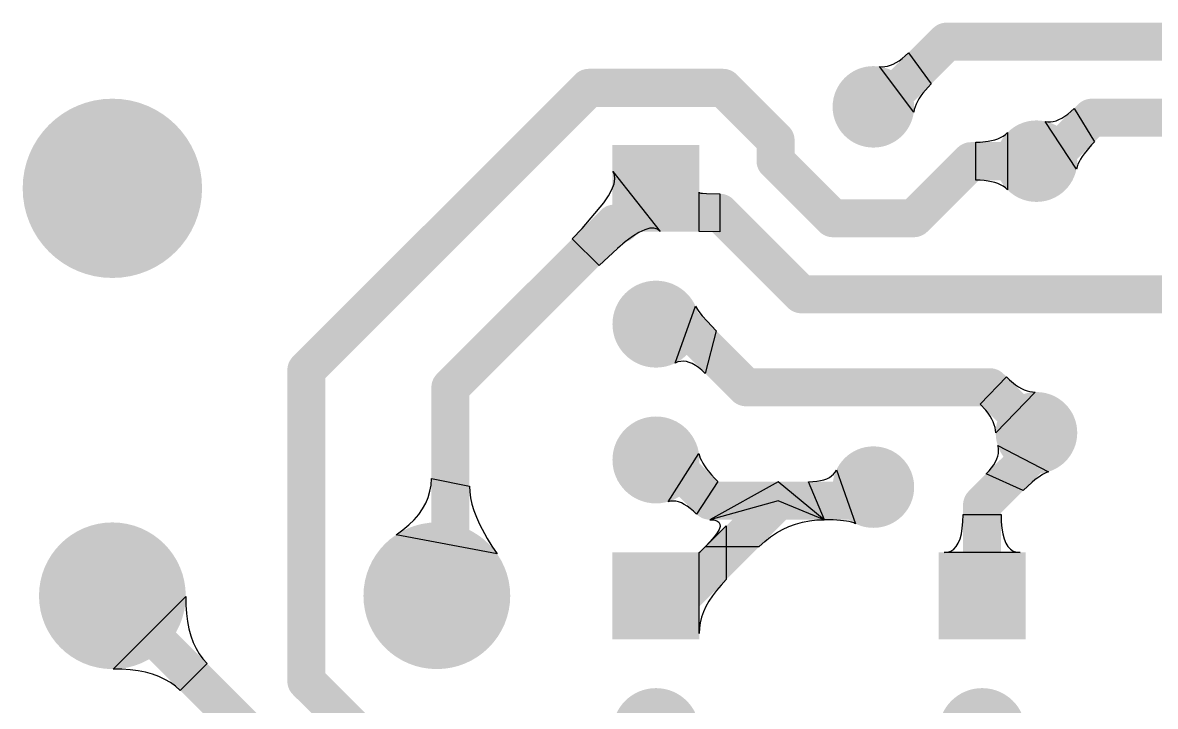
# Model space of a CAD drawing. Header units: inches. Extents: x 0.13 to 2.13, y 0.1 to 1.6.
# Drawn here: x 0.132 to 0.952, y 1.101 to 1.596 of the extents above; entities that cross this region are included whole.
import ezdxf

# ---------------------------------------------------------------- set-up
doc = ezdxf.new("R2010")
doc.units = ezdxf.units.IN
doc.header["$MEASUREMENT"] = 0
doc.layers.add('Pad Holes', color=156, linetype='Continuous')
doc.layers.add('Top Layer', color=1, linetype='Continuous')

# ---------------------------------------------------------------- blocks, each defined once
blk = doc.blocks.new('JUMPER_THT_7___2')
at = {"layer": 'Pad Holes'}
h = blk.add_hatch(color=7, dxfattribs=at)
edge = h.paths.add_edge_path()
edge.add_arc((0, 0), 0.015748, 0, 360)
h = blk.add_hatch(color=7, dxfattribs=at)
edge = h.paths.add_edge_path()
edge.add_arc((0.2755906, 0), 0.015748, 0, 360)
at = {"layer": 'Top Layer'}
h = blk.add_hatch(color=1, dxfattribs=at)
edge = h.paths.add_edge_path()
edge.add_arc((0, 0), 0.0295275, 0, 360)
h = blk.add_hatch(color=1, dxfattribs=at)
edge = h.paths.add_edge_path()
edge.add_arc((0.2755906, 0), 0.0295275, 0, 360)
blk = doc.blocks.new('TO_92_CBE_3')
at = {"layer": 'Pad Holes'}
h = blk.add_hatch(color=7, dxfattribs=at)
edge = h.paths.add_edge_path()
edge.add_arc((-0.0984246, 1e-07), 0.015748, 0, 360)
h = blk.add_hatch(color=7, dxfattribs=at)
edge = h.paths.add_edge_path()
edge.add_arc((-6e-07, 1e-07), 0.015748, 0, 360)
h = blk.add_hatch(color=7, dxfattribs=at)
edge = h.paths.add_edge_path()
edge.add_arc((0.0984254, 1e-07), 0.015748, 0, 360)
at = {"layer": 'Top Layer'}
h = blk.add_hatch(color=1, dxfattribs=at)
edge = h.paths.add_edge_path()
edge.add_arc((-0.0984246, 1e-07), 0.031496, 0, 360)
h = blk.add_hatch(color=1, dxfattribs=at)
edge = h.paths.add_edge_path()
edge.add_arc((-6e-07, 1e-07), 0.031496, 0, 360)
blk.add_hatch(color=1, dxfattribs=at).paths.add_polyline_path([(0.06692935, 0.03149615), (0.12992145, 0.03149615), (0.12992145, -0.03149595), (0.06692935, -0.03149595)])
blk = doc.blocks.new('TO_92_CBE_4')
at = {"layer": 'Pad Holes'}
h = blk.add_hatch(color=7, dxfattribs=at)
edge = h.paths.add_edge_path()
edge.add_arc((-0.0984246, 4e-07), 0.015748, 0, 360)
h = blk.add_hatch(color=7, dxfattribs=at)
edge = h.paths.add_edge_path()
edge.add_arc((-6e-07, 4e-07), 0.015748, 0, 360)
h = blk.add_hatch(color=7, dxfattribs=at)
edge = h.paths.add_edge_path()
edge.add_arc((0.0984254, 4e-07), 0.015748, 0, 360)
at = {"layer": 'Top Layer'}
h = blk.add_hatch(color=1, dxfattribs=at)
edge = h.paths.add_edge_path()
edge.add_arc((-0.0984246, 4e-07), 0.031496, 0, 360)
h = blk.add_hatch(color=1, dxfattribs=at)
edge = h.paths.add_edge_path()
edge.add_arc((-6e-07, 4e-07), 0.031496, 0, 360)
blk.add_hatch(color=1, dxfattribs=at).paths.add_polyline_path([(0.06692935, 0.03149645), (0.12992145, 0.03149645), (0.12992145, -0.03149565), (0.06692935, -0.03149565)])
blk = doc.blocks.new('TO_92_EBC_9')
at = {"layer": 'Pad Holes'}
h = blk.add_hatch(color=7, dxfattribs=at)
edge = h.paths.add_edge_path()
edge.add_arc((-0.0984254, 5e-07), 0.015748, 0, 360)
h = blk.add_hatch(color=7, dxfattribs=at)
edge = h.paths.add_edge_path()
edge.add_arc((6e-07, 5e-07), 0.015748, 0, 360)
h = blk.add_hatch(color=7, dxfattribs=at)
edge = h.paths.add_edge_path()
edge.add_arc((0.0984246, 5e-07), 0.015748, 0, 360)
at = {"layer": 'Top Layer'}
h = blk.add_hatch(color=1, dxfattribs=at)
edge = h.paths.add_edge_path()
edge.add_arc((-0.0984254, 5e-07), 0.031496, 0, 360)
h = blk.add_hatch(color=1, dxfattribs=at)
edge = h.paths.add_edge_path()
edge.add_arc((6e-07, 5e-07), 0.031496, 0, 360)
blk.add_hatch(color=1, dxfattribs=at).paths.add_polyline_path([(0.06692855, 0.03149655), (0.12992065, 0.03149655), (0.12992065, -0.03149555), (0.06692855, -0.03149555)])
blk = doc.blocks.new('XS2_P_____14')
at = {"layer": 'Pad Holes'}
h = blk.add_hatch(color=7, dxfattribs=at)
edge = h.paths.add_edge_path()
edge.add_arc((0.1000002, 0.1899999), 0.0295275, 0, 360)
h = blk.add_hatch(color=7, dxfattribs=at)
edge = h.paths.add_edge_path()
edge.add_arc((2e-07, -1e-07), 0.0295275, 0, 360)
h = blk.add_hatch(color=7, dxfattribs=at)
edge = h.paths.add_edge_path()
edge.add_arc((0.2350002, -1e-07), 0.0295275, 0, 360)
at = {"layer": 'Top Layer'}
h = blk.add_hatch(color=1, dxfattribs=at)
edge = h.paths.add_edge_path()
edge.add_arc((0.1000002, 0.1899999), 0.0531496, 0, 360)
h = blk.add_hatch(color=1, dxfattribs=at)
edge = h.paths.add_edge_path()
edge.add_arc((2e-07, -1e-07), 0.0531496, 0, 360)
h = blk.add_hatch(color=1, dxfattribs=at)
edge = h.paths.add_edge_path()
edge.add_arc((0.2350002, -1e-07), 0.0531496, 0, 360)
blk = doc.blocks.new('C_THT_5___21')
at = {"layer": 'Pad Holes'}
h = blk.add_hatch(color=7, dxfattribs=at)
edge = h.paths.add_edge_path()
edge.add_arc((1e-07, -5e-07), 0.015748, 0, 360)
h = blk.add_hatch(color=7, dxfattribs=at)
edge = h.paths.add_edge_path()
edge.add_arc((0.1968501, -5e-07), 0.015748, 0, 360)
at = {"layer": 'Top Layer'}
h = blk.add_hatch(color=1, dxfattribs=at)
edge = h.paths.add_edge_path()
edge.add_arc((1e-07, -5e-07), 0.0295275, 0, 360)
h = blk.add_hatch(color=1, dxfattribs=at)
edge = h.paths.add_edge_path()
edge.add_arc((0.1968501, -5e-07), 0.0295275, 0, 360)

msp = doc.modelspace()

# ---------------------------------------------------------------- hatches: boundary and pattern name
at = {"layer": 'Pad Holes'}
h = msp.add_hatch(color=7, dxfattribs=at)
edge = h.paths.add_edge_path()
edge.add_arc((0.1968504, 1.476378), 0.0649606, 0, 360)
at = {"layer": 'Top Layer'}
h = msp.add_hatch(color=1, dxfattribs=at)
edge = h.paths.add_edge_path()
edge.add_arc((0.1968504, 1.476378), 0.0649606, 0, 360)

# ---------------------------------------------------------------- linework, layer by layer
for p, q in [((0.7624646, 1.5663984), (0.7645833, 1.5675176)), ((0.7645833, 1.5675176), (0.7667357, 1.5688926)), ((0.7667357, 1.5688926), (0.7689217, 1.5705233)), ((0.7689217, 1.5705233), (0.7711414, 1.5724099)), ((0.7711414, 1.5724099), (0.7733948, 1.5745523)), ((0.7733948, 1.5745523), (0.7898099, 1.5519929)), ((0.7773187, 1.5316731), (0.7523765, 1.5646392)), ((0.7523765, 1.5646392), (0.7543268, 1.5644795)), ((0.7543268, 1.5644795), (0.7563107, 1.5645755)), ((0.7563107, 1.5645755), (0.7583283, 1.5649274)), ((0.7583283, 1.5649274), (0.7603796, 1.565535)), ((0.7603796, 1.565535), (0.7624646, 1.5663984)), ((0.7898099, 1.5519929), (0.7876441, 1.5497488)), ((0.782369, 1.5432994), (0.781018, 1.5412439)), ((0.7839237, 1.5454021), (0.782369, 1.5432994)), ((0.7876441, 1.5497488), (0.7839237, 1.5454021)), ((0.7781873, 1.53536), (0.7776511, 1.533493)), ((0.7789272, 1.5372742), (0.7781873, 1.53536)), ((0.7798708, 1.5392355), (0.7789272, 1.5372742)), ((0.781018, 1.5412439), (0.7798708, 1.5392355)), ((0.8910747, 1.5320761), (0.8933335, 1.5342192)), ((0.8933335, 1.5342192), (0.9081596, 1.5100709)), ((0.7776511, 1.533493), (0.7773187, 1.5316731)), ((0.8803512, 1.5254001), (0.8824198, 1.5261967)), ((0.8824198, 1.5261967), (0.8845265, 1.5272625)), ((0.8845265, 1.5272625), (0.8866712, 1.5285977)), ((0.8866712, 1.5285977), (0.8888539, 1.5302022)), ((0.8888539, 1.5302022), (0.8910747, 1.5320761)), ((0.8951065, 1.4903258), (0.872457, 1.5249073)), ((0.872457, 1.5249073), (0.8743735, 1.5246265)), ((0.8743735, 1.5246265), (0.876328, 1.5246151)), ((0.876328, 1.5246151), (0.8783206, 1.5248729)), ((0.8783206, 1.5248729), (0.8803512, 1.5254001)), ((0.82231, 1.5098426), (0.825416, 1.5099114)), ((0.82231, 1.4822834), (0.82231, 1.5098426)), ((0.825416, 1.5099114), (0.8310735, 1.5104626)), ((0.8310735, 1.5104626), (0.8336251, 1.5109449)), ((0.8336251, 1.5109449), (0.835992, 1.511565)), ((0.835992, 1.511565), (0.8381741, 1.5123229)), ((0.8381741, 1.5123229), (0.8401714, 1.5132185)), ((0.8401714, 1.5132185), (0.841984, 1.514252)), ((0.841984, 1.514252), (0.8436118, 1.5154232)), ((0.8436118, 1.5154232), (0.8450548, 1.5167323)), ((0.8450548, 1.5167323), (0.8450548, 1.4753937)), ((0.9081596, 1.5100709), (0.905977, 1.5078214)), ((0.900599, 1.5014396), (0.8991962, 1.4994345)), ((0.905977, 1.5078214), (0.900599, 1.5014396)), ((0.8961576, 1.493786), (0.8955346, 1.4920254)), ((0.8969755, 1.4956077), (0.8961576, 1.493786)), ((0.8979884, 1.4974906), (0.8969755, 1.4956077)), ((0.8991962, 1.4994345), (0.8979884, 1.4974906)), ((0.5605393, 1.4861194), (0.5592952, 1.4885551)), ((0.5592952, 1.4885551), (0.5935699, 1.4451208)), ((0.5608547, 1.4831423), (0.5605393, 1.4861194)), ((0.8955346, 1.4920254), (0.8951065, 1.4903258)), ((0.5586993, 1.4755641), (0.5602413, 1.4796239)), ((0.5602413, 1.4796239), (0.5608547, 1.4831423)), ((0.825416, 1.4822146), (0.82231, 1.4822834)), ((0.8283371, 1.4820079), (0.825416, 1.4822146)), ((0.8310735, 1.4816634), (0.8283371, 1.4820079)), ((0.8336251, 1.4811811), (0.8310735, 1.4816634)), ((0.835992, 1.480561), (0.8336251, 1.4811811)), ((0.8381741, 1.4798031), (0.835992, 1.480561)), ((0.8401714, 1.4789075), (0.8381741, 1.4798031)), ((0.841984, 1.477874), (0.8401714, 1.4789075)), ((0.8436118, 1.4767028), (0.841984, 1.477874)), ((0.8450548, 1.4753937), (0.8436118, 1.4767028)), ((0.5528292, 1.4658205), (0.5562286, 1.470963)), ((0.5562286, 1.470963), (0.5586993, 1.4755641)), ((0.6219272, 1.4450008), (0.6218072, 1.4735257)), ((0.6218072, 1.4735257), (0.6219579, 1.4733194)), ((0.6219579, 1.4733194), (0.6224081, 1.4731348)), ((0.6224081, 1.4731348), (0.6231578, 1.4729719)), ((0.6231578, 1.4729719), (0.6242071, 1.4728308)), ((0.6242071, 1.4728308), (0.6272041, 1.4726136)), ((0.6272041, 1.4726136), (0.6367926, 1.4724398)), ((0.6367926, 1.4724398), (0.6367926, 1.4448808)), ((0.5370586, 1.4471449), (0.5528292, 1.4658205)), ((0.5299444, 1.439837), (0.5370586, 1.4471449)), ((0.5782642, 1.4443406), (0.5735798, 1.4413992)), ((0.5824075, 1.4463534), (0.5782642, 1.4443406)), ((0.5860097, 1.4474379), (0.5824075, 1.4463534)), ((0.5890708, 1.447594), (0.5860097, 1.4474379)), ((0.5915909, 1.4468216), (0.5890708, 1.447594)), ((0.5935699, 1.4451208), (0.5915909, 1.4468216)), ((0.6367926, 1.4448808), (0.6219272, 1.4450008)), ((0.5494316, 1.4203498), (0.5299444, 1.439837)), ((0.5683544, 1.4375295), (0.5625879, 1.4327313)), ((0.5735798, 1.4413992), (0.5683544, 1.4375295)), ((0.5625879, 1.4327313), (0.5494316, 1.4203498)), ((0.6045732, 1.3497503), (0.6192666, 1.3908921)), ((0.6192666, 1.3908921), (0.6198201, 1.3898186)), ((0.6198201, 1.3898186), (0.6205826, 1.3885907)), ((0.6205826, 1.3885907), (0.6215541, 1.3872087)), ((0.6215541, 1.3872087), (0.624124, 1.3839819)), ((0.624124, 1.3839819), (0.6275297, 1.3801381)), ((0.6275297, 1.3801381), (0.6342058, 1.3732158)), ((0.6342058, 1.3732158), (0.6261564, 1.3422906)), ((0.6064871, 1.3505199), (0.6045732, 1.3497503)), ((0.6084553, 1.3509527), (0.6064871, 1.3505199)), ((0.6104777, 1.3510488), (0.6084553, 1.3509527)), ((0.6125546, 1.350808), (0.6104777, 1.3510488)), ((0.6146857, 1.3502304), (0.6125546, 1.350808)), ((0.6168712, 1.3493161), (0.6146857, 1.3502304)), ((0.619111, 1.3480649), (0.6168712, 1.3493161)), ((0.6214052, 1.346477), (0.619111, 1.3480649)), ((0.6237536, 1.3445522), (0.6214052, 1.346477)), ((0.6261564, 1.3422906), (0.6237536, 1.3445522)), ((0.8252563, 1.3199688), (0.8444046, 1.339795)), ((0.8444046, 1.339795), (0.8466606, 1.337636)), ((0.8466606, 1.337636), (0.8510529, 1.3340191)), ((0.8510529, 1.3340191), (0.8531892, 1.3325614)), ((0.8531892, 1.3325614), (0.8552856, 1.3313374)), ((0.8552856, 1.3313374), (0.857342, 1.3303473)), ((0.857342, 1.3303473), (0.8593586, 1.3295909)), ((0.8593586, 1.3295909), (0.8613352, 1.3290683)), ((0.8613352, 1.3290683), (0.8632719, 1.3287795)), ((0.8651687, 1.3287245), (0.8366142, 1.2992778)), ((0.8632719, 1.3287795), (0.8651687, 1.3287245)), ((0.8293517, 1.3155001), (0.8252563, 1.3199688)), ((0.8310574, 1.3133278), (0.8293517, 1.3155001)), ((0.8325352, 1.3111967), (0.8310574, 1.3133278)), ((0.833785, 1.3091069), (0.8325352, 1.3111967)), ((0.8348068, 1.3070585), (0.833785, 1.3091069)), ((0.8356006, 1.3050513), (0.8348068, 1.3070585)), ((0.8361664, 1.3030855), (0.8356006, 1.3050513)), ((0.8365043, 1.301161), (0.8361664, 1.3030855)), ((0.8366142, 1.2992778), (0.8365043, 1.301161)), ((0.838581, 1.2880604), (0.8381263, 1.2898849)), ((0.8381263, 1.2898849), (0.8749077, 1.2710167)), ((0.8387464, 1.2861867), (0.838581, 1.2880604)), ((0.5993591, 1.2492874), (0.6216913, 1.2842486)), ((0.6216913, 1.2842486), (0.622046, 1.2826045)), ((0.622046, 1.2826045), (0.6226247, 1.280872)), ((0.6226247, 1.280872), (0.6234276, 1.2790511)), ((0.8365163, 1.2781989), (0.8375076, 1.2802698)), ((0.8375076, 1.2802698), (0.8382097, 1.2822914)), ((0.8382097, 1.2822914), (0.8386227, 1.2842637)), ((0.8386227, 1.2842637), (0.8387464, 1.2861867)), ((0.6234276, 1.2790511), (0.6244546, 1.2771418)), ((0.6244546, 1.2771418), (0.6257058, 1.2751442)), ((0.6257058, 1.2751442), (0.627181, 1.2730581)), ((0.627181, 1.2730581), (0.6308039, 1.2686209)), ((0.7203448, 1.2706814), (0.7212607, 1.2723005)), ((0.7212607, 1.2723005), (0.7350406, 1.2333262)), ((0.8296589, 1.2694223), (0.831807, 1.2716904)), ((0.831807, 1.2716904), (0.833666, 1.2739092)), ((0.833666, 1.2739092), (0.8352357, 1.2760787)), ((0.8352357, 1.2760787), (0.8365163, 1.2781989)), ((0.4276577, 1.261341), (0.4279136, 1.2659958)), ((0.4279136, 1.2659958), (0.4554728, 1.2606037)), ((0.6353233, 1.26383), (0.6199225, 1.2402564)), ((0.6791333, 1.2637795), (0.6296661, 1.2362204)), ((0.6308039, 1.2686209), (0.6329515, 1.2662696)), ((0.6329515, 1.2662696), (0.6353233, 1.26383)), ((0.7124, 1.2362203), (0.6791333, 1.2637795)), ((0.701051, 1.2637792), (0.7041771, 1.2638645)), ((0.7125989, 1.2362202), (0.701051, 1.2637792)), ((0.7041771, 1.2638645), (0.7070576, 1.2641201)), ((0.7070576, 1.2641201), (0.7096925, 1.2645462)), ((0.7096925, 1.2645462), (0.7120818, 1.2651426)), ((0.7120818, 1.2651426), (0.7142256, 1.2659096)), ((0.7142256, 1.2659096), (0.7161238, 1.2668469)), ((0.7161238, 1.2668469), (0.7177764, 1.2679546)), ((0.7177764, 1.2679546), (0.7191834, 1.2692328)), ((0.7191834, 1.2692328), (0.7203448, 1.2706814)), ((0.8565115, 1.2573005), (0.8296589, 1.2694223)), ((0.8630412, 1.2634089), (0.8565115, 1.2573005)), ((0.8650252, 1.2650654), (0.8630412, 1.2634089)), ((0.8687044, 1.2678086), (0.8650252, 1.2650654)), ((0.8703996, 1.2688954), (0.8687044, 1.2678086)), ((0.8719986, 1.2697924), (0.8703996, 1.2688954)), ((0.8735013, 1.2704994), (0.8719986, 1.2697924)), ((0.8749077, 1.2710167), (0.8735013, 1.2704994)), ((0.4256101, 1.2524212), (0.4268898, 1.2568162)), ((0.4268898, 1.2568162), (0.4276577, 1.261341)), ((0.4554728, 1.2606037), (0.4556724, 1.2564284)), ((0.4556724, 1.2564284), (0.4562715, 1.25209)), ((0.4215148, 1.2440208), (0.4238184, 1.248156)), ((0.4238184, 1.248156), (0.4256101, 1.2524212)), ((0.4562715, 1.25209), (0.4572699, 1.2475886)), ((0.4572699, 1.2475886), (0.4586676, 1.242924)), ((0.6011723, 1.2496653), (0.5993591, 1.2492874)), ((0.6030396, 1.2497586), (0.6011723, 1.2496653)), ((0.6049608, 1.2495672), (0.6030396, 1.2497586)), ((0.6069361, 1.2490911), (0.6049608, 1.2495672)), ((0.6089655, 1.2483303), (0.6069361, 1.2490911)), ((0.6110488, 1.2472849), (0.6089655, 1.2483303)), ((0.6131862, 1.2459548), (0.6110488, 1.2472849)), ((0.6791335, 1.2499997), (0.629666, 1.2362205)), ((0.7124003, 1.2362202), (0.6791335, 1.2499997)), ((0.415372, 1.2361398), (0.4186994, 1.2400153)), ((0.4186994, 1.2400153), (0.4215148, 1.2440208)), ((0.4586676, 1.242924), (0.4604647, 1.2380964)), ((0.6153776, 1.24434), (0.6131862, 1.2459548)), ((0.617623, 1.2424405), (0.6153776, 1.24434)), ((0.6199225, 1.2402564), (0.617623, 1.2424405)), ((0.8128542, 1.2347785), (0.812992, 1.2400375)), ((0.812992, 1.2400375), (0.840551, 1.2400375)), ((0.840551, 1.2400375), (0.8406888, 1.2347785)), ((0.4071815, 1.2287783), (0.4115327, 1.2323941)), ((0.4115327, 1.2323941), (0.415372, 1.2361398)), ((0.4604647, 1.2380964), (0.4626612, 1.2331058)), ((0.4626612, 1.2331058), (0.4682522, 1.2226351)), ((0.62277, 1.21325), (0.6414144, 1.2317679)), ((0.629666, 1.2362205), (0.6325493, 1.2360256)), ((0.6296661, 1.2362204), (0.6325493, 1.2360256)), ((0.6325493, 1.2360256), (0.6347188, 1.235441)), ((0.6325493, 1.2360256), (0.6347189, 1.2354409)), ((0.6347188, 1.235441), (0.6361745, 1.2344666)), ((0.6347189, 1.2354409), (0.6361746, 1.2344665)), ((0.6361745, 1.2344666), (0.6369165, 1.2331025)), ((0.6361746, 1.2344665), (0.6369166, 1.2331024)), ((0.6369447, 1.2313486), (0.6362591, 1.229205)), ((0.6369449, 1.2313486), (0.6362594, 1.229205)), ((0.6369165, 1.2331025), (0.6369447, 1.2313486)), ((0.6369166, 1.2331024), (0.6369449, 1.2313486)), ((0.6414144, 1.2317679), (0.6414144, 1.1927934)), ((0.682235, 1.229205), (0.6868589, 1.2313486)), ((0.6822352, 1.2292047), (0.6868591, 1.2313483)), ((0.6868589, 1.2313486), (0.6916442, 1.2331024)), ((0.6868591, 1.2313483), (0.6916445, 1.2331022)), ((0.6916442, 1.2331024), (0.696591, 1.2344665)), ((0.6916445, 1.2331022), (0.6965913, 1.2344663)), ((0.696591, 1.2344665), (0.7016992, 1.2354409)), ((0.6965913, 1.2344663), (0.7016995, 1.2354407)), ((0.7016992, 1.2354409), (0.7069689, 1.2360255)), ((0.7016995, 1.2354407), (0.7069692, 1.2360253)), ((0.7069689, 1.2360255), (0.7124, 1.2362203)), ((0.7069692, 1.2360253), (0.7124003, 1.2362202)), ((0.7187877, 1.2361044), (0.7125989, 1.2362202)), ((0.7241263, 1.2357571), (0.7187877, 1.2361044)), ((0.7286146, 1.2351783), (0.7241263, 1.2357571)), ((0.7305399, 1.2348021), (0.7286146, 1.2351783)), ((0.7322527, 1.234368), (0.7305399, 1.2348021)), ((0.733753, 1.2338761), (0.7322527, 1.234368)), ((0.7350406, 1.2333262), (0.733753, 1.2338761)), ((0.8124408, 1.230073), (0.8128542, 1.2347785)), ((0.8406888, 1.2347785), (0.8411022, 1.230073)), ((0.4023184, 1.2252923), (0.4071815, 1.2287783)), ((0.4754407, 1.2115122), (0.4023184, 1.2252923)), ((0.4682522, 1.2226351), (0.4716468, 1.2171552)), ((0.6327468, 1.2237486), (0.62992, 1.2204357)), ((0.6327471, 1.2237485), (0.6299203, 1.2204357)), ((0.6348599, 1.2266717), (0.6327468, 1.2237486)), ((0.6348601, 1.2266716), (0.6327471, 1.2237485)), ((0.6362591, 1.229205), (0.6348599, 1.2266717)), ((0.6362594, 1.229205), (0.6348601, 1.2266716)), ((0.6693319, 1.2204357), (0.6734715, 1.2237485)), ((0.6693321, 1.2204355), (0.6734717, 1.2237483)), ((0.6734715, 1.2237485), (0.6777725, 1.2266716)), ((0.6734717, 1.2237483), (0.6777728, 1.2266714)), ((0.6777725, 1.2266716), (0.682235, 1.229205)), ((0.6777728, 1.2266714), (0.6822352, 1.2292047)), ((0.8107872, 1.2223229), (0.8117518, 1.2259212)), ((0.8117518, 1.2259212), (0.8124408, 1.230073)), ((0.8411022, 1.230073), (0.8417912, 1.2259212)), ((0.8417912, 1.2259212), (0.8427558, 1.2223229)), ((0.4716468, 1.2171552), (0.4754407, 1.2115122)), ((0.62992, 1.2204357), (0.6263795, 1.2167331)), ((0.6263795, 1.2167331), (0.6653537, 1.2167331)), ((0.6299203, 1.2204357), (0.6263797, 1.2167331)), ((0.6263797, 1.2167331), (0.6653539, 1.2167329)), ((0.6653537, 1.2167331), (0.6693319, 1.2204357)), ((0.6653539, 1.2167329), (0.6693321, 1.2204355)), ((0.804173, 1.2134656), (0.80624, 1.2148495)), ((0.80624, 1.2148495), (0.8080313, 1.2167871)), ((0.8080313, 1.2167871), (0.8095471, 1.2192782)), ((0.8095471, 1.2192782), (0.8107872, 1.2223229)), ((0.8427558, 1.2223229), (0.8439959, 1.2192782)), ((0.8439959, 1.2192782), (0.8455117, 1.2167871)), ((0.8455117, 1.2167871), (0.847303, 1.2148495)), ((0.847303, 1.2148495), (0.84937, 1.2134656)), ((0.6218072, 1.1538189), (0.6219272, 1.2124784)), ((0.6219272, 1.2124784), (0.6221577, 1.2126713)), ((0.6221577, 1.2126713), (0.62277, 1.21325)), ((0.7992124, 1.2123584), (0.8018305, 1.2126352)), ((0.8543306, 1.2123584), (0.7992124, 1.2123584)), ((0.8018305, 1.2126352), (0.804173, 1.2134656)), ((0.84937, 1.2134656), (0.8517125, 1.2126352)), ((0.8517125, 1.2126352), (0.8543306, 1.2123584)), ((0.6414144, 1.1927934), (0.6376962, 1.1888815)), ((0.6343685, 1.1849728), (0.6314314, 1.1810673)), ((0.6376962, 1.1888815), (0.6343685, 1.1849728)), ((0.1973818, 1.1279555), (0.2499972, 1.1805709)), ((0.2499972, 1.1805709), (0.2500926, 1.1741811)), ((0.2500926, 1.1741811), (0.25051, 1.168132)), ((0.6267289, 1.173266), (0.6249634, 1.1693702)), ((0.6288849, 1.1771651), (0.6267289, 1.173266)), ((0.6314314, 1.1810673), (0.6288849, 1.1771651)), ((0.25051, 1.168132), (0.2512494, 1.1624234)), ((0.6235885, 1.1654776), (0.6226042, 1.1615881)), ((0.6249634, 1.1693702), (0.6235885, 1.1654776)), ((0.2512494, 1.1624234), (0.2523108, 1.1570553)), ((0.2523108, 1.1570553), (0.2536941, 1.1520279)), ((0.6220104, 1.1577019), (0.6218072, 1.1538189)), ((0.6226042, 1.1615881), (0.6220104, 1.1577019)), ((0.2536941, 1.1520279), (0.2553995, 1.147341)), ((0.2553995, 1.147341), (0.2574268, 1.1429947)), ((0.2574268, 1.1429947), (0.2597761, 1.1389889)), ((0.2597761, 1.1389889), (0.2624475, 1.1353237)), ((0.2624475, 1.1353237), (0.2654408, 1.1319991)), ((0.2037716, 1.1278601), (0.1973818, 1.1279555)), ((0.2098207, 1.1274427), (0.2037716, 1.1278601)), ((0.2155293, 1.1267033), (0.2098207, 1.1274427)), ((0.2208974, 1.1256419), (0.2155293, 1.1267033)), ((0.2259248, 1.1242586), (0.2208974, 1.1256419)), ((0.2306117, 1.1225532), (0.2259248, 1.1242586)), ((0.2654408, 1.1319991), (0.2459536, 1.1125119)), ((0.234958, 1.1205259), (0.2306117, 1.1225532)), ((0.2389638, 1.1181766), (0.234958, 1.1205259)), ((0.242629, 1.1155052), (0.2389638, 1.1181766)), ((0.2459536, 1.1125119), (0.242629, 1.1155052))]:
    msp.add_line(p, q, dxfattribs=at)
for points in [[(0.7537629, 1.5354331, 0.0275591, 0.0275591, 0), (0.8010071, 1.5826773, 0.0275591, 0.0275591, 0)], [(0.8010071, 1.5826773, 0.0275591, 0.0275591, 0), (1.1281268, 1.5826773, 0.0275591, 0.0275591, 0)], [(0.337362, 1.3446415, 0.0275591, 0.0275591, 0), (0.5419321, 1.5492116, 0.0275591, 0.0275591, 0)], [(0.5419321, 1.5492116, 0.0275591, 0.0275591, 0), (0.6391703, 1.5492116, 0.0275591, 0.0275591, 0)], [(0.6391703, 1.5492116, 0.0275591, 0.0275591, 0), (0.6771653, 1.5112166, 0.0275591, 0.0275591, 0)], [(0.7480315, 1.5354331, 0.0275591, 0.0275591, 0), (0.7537629, 1.5354331, 0.0275591, 0.0275591, 0)], [(0.8746645, 1.496063, 0.0275591, 0.0275591, 0), (0.9061606, 1.5275591, 0.0275591, 0.0275591, 0)], [(0.9061606, 1.5275591, 0.0275591, 0.0275591, 0), (1.0529757, 1.5275591, 0.0275591, 0.0275591, 0)], [(0.6771653, 1.4962365, 0.0275591, 0.0275591, 0), (0.6771653, 1.5112166, 0.0275591, 0.0275591, 0)], [(0.6771653, 1.4962365, 0.0275591, 0.0275591, 0), (0.7186777, 1.4547241, 0.0275591, 0.0275591, 0)], [(0.7773851, 1.4547241, 0.0275591, 0.0275591, 0), (0.818724, 1.496063, 0.0275591, 0.0275591, 0)], [(0.818724, 1.496063, 0.0275591, 0.0275591, 0), (0.8661417, 1.496063, 0.0275591, 0.0275591, 0)], [(0.8661417, 1.496063, 0.0275591, 0.0275591, 0), (0.8746645, 1.496063, 0.0275591, 0.0275591, 0)], [(0.5649619, 1.4507875, 0.0275591, 0.0275591, 0), (0.5905512, 1.4763768, 0.0275591, 0.0275591, 0)], [(0.5905512, 1.4763768, 0.0275591, 0.0275591, 0), (0.6082677, 1.4586603, 0.0275591, 0.0275591, 0)], [(0.6082677, 1.4586603, 0.0275591, 0.0275591, 0), (0.6367926, 1.4586603, 0.0275591, 0.0275591, 0)], [(0.6367926, 1.4586603, 0.0275591, 0.0275591, 0), (0.695847, 1.3996059, 0.0275591, 0.0275591, 0)], [(0.7186777, 1.4547241, 0.0275591, 0.0275591, 0), (0.7773851, 1.4547241, 0.0275591, 0.0275591, 0)], [(0.4416932, 1.3320986, 0.0275591, 0.0275591, 0), (0.5603821, 1.4507875, 0.0275591, 0.0275591, 0)], [(0.5603821, 1.4507875, 0.0275591, 0.0275591, 0), (0.5649619, 1.4507875, 0.0275591, 0.0275591, 0)], [(0.695847, 1.3996059, 0.0275591, 0.0275591, 0), (0.966535, 1.3996059, 0.0275591, 0.0275591, 0)], [(0.6003931, 1.3779531, 0.0275591, 0.0275591, 0), (0.6099812, 1.3779531, 0.0275591, 0.0275591, 0)], [(0.6099812, 1.3779531, 0.0275591, 0.0275591, 0), (0.6557355, 1.3321988, 0.0275591, 0.0275591, 0)], [(0.337362, 1.1192173, 0.0275591, 0.0275591, 0), (0.337362, 1.3446415, 0.0275591, 0.0275591, 0)], [(0.4416932, 1.1909453, 0.0275591, 0.0275591, 0), (0.4416932, 1.3320986, 0.0275591, 0.0275591, 0)], [(0.6557355, 1.3321988, 0.0275591, 0.0275591, 0), (0.8325136, 1.3321988, 0.0275591, 0.0275591, 0)], [(0.8325136, 1.3321988, 0.0275591, 0.0275591, 0), (0.8654937, 1.2992187, 0.0275591, 0.0275591, 0)], [(0.8654937, 1.2992187, 0.0275591, 0.0275591, 0), (0.8740165, 1.2992187, 0.0275591, 0.0275591, 0)], [(0.8740165, 1.2942927, 0.0275591, 0.0275591, 0), (0.8740165, 1.2992187, 0.0275591, 0.0275591, 0)], [(0.8267715, 1.2470477, 0.0275591, 0.0275591, 0), (0.8740165, 1.2942927, 0.0275591, 0.0275591, 0)], [(0.5905512, 1.2795268, 0.0275591, 0.0275591, 0), (0.6001393, 1.2795268, 0.0275591, 0.0275591, 0)], [(0.6001393, 1.2795268, 0.0275591, 0.0275591, 0), (0.6296661, 1.25, 0.0275591, 0.0275591, 0)], [(0.6003937, 1.1712599, 0.0275591, 0.0275591, 0), (0.6791335, 1.2499997, 0.0275591, 0.0275591, 0)], [(0.6296661, 1.25, 0.0275591, 0.0275591, 0), (0.6791332, 1.25, 0.0275591, 0.0275591, 0)], [(0.6791332, 1.25, 0.0275591, 0.0275591, 0), (0.6791335, 1.2499997, 0.0275591, 0.0275591, 0)], [(0.6791335, 1.2499997, 0.0275591, 0.0275591, 0), (0.7480314, 1.2499997, 0.0275591, 0.0275591, 0)], [(0.8267715, 1.1712602, 0.0275591, 0.0275591, 0), (0.8267715, 1.2470477, 0.0275591, 0.0275591, 0)], [(0.4318503, 1.1811024, 0.0275591, 0.0275591, 0), (0.4416932, 1.1909453, 0.0275591, 0.0275591, 0)], [(0.1968503, 1.1811024, 0.0275591, 0.0275591, 0), (0.3167841, 1.0611686, 0.0275591, 0.0275591, 0)], [(0.337362, 1.1192173, 0.0275591, 0.0275591, 0), (0.4263386, 1.0302407, 0.0275591, 0.0275591, 0)]]:
    msp.add_lwpolyline(points, format="xyseb", dxfattribs=at)
for points in [[(0.7941173, 1.5826773, 0.0137795, 0.0137795, 1), (0.8078969, 1.5826773, 0.0137795, 0.0137795, 1)], [(0.7941173, 1.5826773, 0.0137795, 0.0137795, 1), (0.8078969, 1.5826773, 0.0137795, 0.0137795, 1)], [(0.5350423, 1.5492116, 0.0137795, 0.0137795, 1), (0.5488219, 1.5492116, 0.0137795, 0.0137795, 1)], [(0.5350423, 1.5492116, 0.0137795, 0.0137795, 1), (0.5488219, 1.5492116, 0.0137795, 0.0137795, 1)], [(0.6322805, 1.5492116, 0.0137795, 0.0137795, 1), (0.6460601, 1.5492116, 0.0137795, 0.0137795, 1)], [(0.6322805, 1.5492116, 0.0137795, 0.0137795, 1), (0.6460601, 1.5492116, 0.0137795, 0.0137795, 1)], [(0.7411417, 1.5354331, 0.0137795, 0.0137795, 1), (0.7549213, 1.5354331, 0.0137795, 0.0137795, 1)], [(0.7468731, 1.5354331, 0.0137795, 0.0137795, 1), (0.7606527, 1.5354331, 0.0137795, 0.0137795, 1)], [(0.7468731, 1.5354331, 0.0137795, 0.0137795, 1), (0.7606527, 1.5354331, 0.0137795, 0.0137795, 1)], [(0.8992708, 1.5275591, 0.0137795, 0.0137795, 1), (0.9130504, 1.5275591, 0.0137795, 0.0137795, 1)], [(0.8992708, 1.5275591, 0.0137795, 0.0137795, 1), (0.9130504, 1.5275591, 0.0137795, 0.0137795, 1)], [(0.6702755, 1.5112166, 0.0137795, 0.0137795, 1), (0.6840551, 1.5112166, 0.0137795, 0.0137795, 1)], [(0.6702755, 1.5112166, 0.0137795, 0.0137795, 1), (0.6840551, 1.5112166, 0.0137795, 0.0137795, 1)], [(0.6702755, 1.4962365, 0.0137795, 0.0137795, 1), (0.6840551, 1.4962365, 0.0137795, 0.0137795, 1)], [(0.6702755, 1.4962365, 0.0137795, 0.0137795, 1), (0.6840551, 1.4962365, 0.0137795, 0.0137795, 1)], [(0.8118342, 1.496063, 0.0137795, 0.0137795, 1), (0.8256138, 1.496063, 0.0137795, 0.0137795, 1)], [(0.8118342, 1.496063, 0.0137795, 0.0137795, 1), (0.8256138, 1.496063, 0.0137795, 0.0137795, 1)], [(0.8592519, 1.496063, 0.0137795, 0.0137795, 1), (0.8730315, 1.496063, 0.0137795, 0.0137795, 1)], [(0.8592519, 1.496063, 0.0137795, 0.0137795, 1), (0.8730315, 1.496063, 0.0137795, 0.0137795, 1)], [(0.8677747, 1.496063, 0.0137795, 0.0137795, 1), (0.8815543, 1.496063, 0.0137795, 0.0137795, 1)], [(0.8677747, 1.496063, 0.0137795, 0.0137795, 1), (0.8815543, 1.496063, 0.0137795, 0.0137795, 1)], [(0.5836614, 1.4763768, 0.0137795, 0.0137795, 1), (0.597441, 1.4763768, 0.0137795, 0.0137795, 1)], [(0.5836614, 1.4763768, 0.0137795, 0.0137795, 1), (0.597441, 1.4763768, 0.0137795, 0.0137795, 1)], [(0.6013779, 1.4586603, 0.0137795, 0.0137795, 1), (0.6151575, 1.4586603, 0.0137795, 0.0137795, 1)], [(0.6013779, 1.4586603, 0.0137795, 0.0137795, 1), (0.6151575, 1.4586603, 0.0137795, 0.0137795, 1)], [(0.6299028, 1.4586603, 0.0137795, 0.0137795, 1), (0.6436824, 1.4586603, 0.0137795, 0.0137795, 1)], [(0.6299028, 1.4586603, 0.0137795, 0.0137795, 1), (0.6436824, 1.4586603, 0.0137795, 0.0137795, 1)], [(0.7117879, 1.4547241, 0.0137795, 0.0137795, 1), (0.7255675, 1.4547241, 0.0137795, 0.0137795, 1)], [(0.7117879, 1.4547241, 0.0137795, 0.0137795, 1), (0.7255675, 1.4547241, 0.0137795, 0.0137795, 1)], [(0.7704953, 1.4547241, 0.0137795, 0.0137795, 1), (0.7842749, 1.4547241, 0.0137795, 0.0137795, 1)], [(0.7704953, 1.4547241, 0.0137795, 0.0137795, 1), (0.7842749, 1.4547241, 0.0137795, 0.0137795, 1)], [(0.5534923, 1.4507875, 0.0137795, 0.0137795, 1), (0.5672719, 1.4507875, 0.0137795, 0.0137795, 1)], [(0.5534923, 1.4507875, 0.0137795, 0.0137795, 1), (0.5672719, 1.4507875, 0.0137795, 0.0137795, 1)], [(0.5580721, 1.4507875, 0.0137795, 0.0137795, 1), (0.5718517, 1.4507875, 0.0137795, 0.0137795, 1)], [(0.5580721, 1.4507875, 0.0137795, 0.0137795, 1), (0.5718517, 1.4507875, 0.0137795, 0.0137795, 1)], [(0.6889572, 1.3996059, 0.0137795, 0.0137795, 1), (0.7027368, 1.3996059, 0.0137795, 0.0137795, 1)], [(0.6889572, 1.3996059, 0.0137795, 0.0137795, 1), (0.7027368, 1.3996059, 0.0137795, 0.0137795, 1)], [(0.5935033, 1.3779531, 0.0137795, 0.0137795, 1), (0.6072829, 1.3779531, 0.0137795, 0.0137795, 1)], [(0.6030914, 1.3779531, 0.0137795, 0.0137795, 1), (0.616871, 1.3779531, 0.0137795, 0.0137795, 1)], [(0.6030914, 1.3779531, 0.0137795, 0.0137795, 1), (0.616871, 1.3779531, 0.0137795, 0.0137795, 1)], [(0.3304722, 1.3446415, 0.0137795, 0.0137795, 1), (0.3442518, 1.3446415, 0.0137795, 0.0137795, 1)], [(0.3304722, 1.3446415, 0.0137795, 0.0137795, 1), (0.3442518, 1.3446415, 0.0137795, 0.0137795, 1)], [(0.4348034, 1.3320986, 0.0137795, 0.0137795, 1), (0.448583, 1.3320986, 0.0137795, 0.0137795, 1)], [(0.4348034, 1.3320986, 0.0137795, 0.0137795, 1), (0.448583, 1.3320986, 0.0137795, 0.0137795, 1)], [(0.6488457, 1.3321988, 0.0137795, 0.0137795, 1), (0.6626253, 1.3321988, 0.0137795, 0.0137795, 1)], [(0.6488457, 1.3321988, 0.0137795, 0.0137795, 1), (0.6626253, 1.3321988, 0.0137795, 0.0137795, 1)], [(0.8256238, 1.3321988, 0.0137795, 0.0137795, 1), (0.8394034, 1.3321988, 0.0137795, 0.0137795, 1)], [(0.8256238, 1.3321988, 0.0137795, 0.0137795, 1), (0.8394034, 1.3321988, 0.0137795, 0.0137795, 1)], [(0.8586039, 1.2992187, 0.0137795, 0.0137795, 1), (0.8723835, 1.2992187, 0.0137795, 0.0137795, 1)], [(0.8586039, 1.2992187, 0.0137795, 0.0137795, 1), (0.8723835, 1.2992187, 0.0137795, 0.0137795, 1)], [(0.8671267, 1.2992187, 0.0137795, 0.0137795, 1), (0.8809063, 1.2992187, 0.0137795, 0.0137795, 1)], [(0.8671267, 1.2992187, 0.0137795, 0.0137795, 1), (0.8809063, 1.2992187, 0.0137795, 0.0137795, 1)], [(0.8671267, 1.2942927, 0.0137795, 0.0137795, 1), (0.8809063, 1.2942927, 0.0137795, 0.0137795, 1)], [(0.8671267, 1.2942927, 0.0137795, 0.0137795, 1), (0.8809063, 1.2942927, 0.0137795, 0.0137795, 1)], [(0.5836614, 1.2795268, 0.0137795, 0.0137795, 1), (0.597441, 1.2795268, 0.0137795, 0.0137795, 1)], [(0.5932495, 1.2795268, 0.0137795, 0.0137795, 1), (0.6070291, 1.2795268, 0.0137795, 0.0137795, 1)], [(0.5932495, 1.2795268, 0.0137795, 0.0137795, 1), (0.6070291, 1.2795268, 0.0137795, 0.0137795, 1)], [(0.6227763, 1.25, 0.0137795, 0.0137795, 1), (0.6365559, 1.25, 0.0137795, 0.0137795, 1)], [(0.6227763, 1.25, 0.0137795, 0.0137795, 1), (0.6365559, 1.25, 0.0137795, 0.0137795, 1)], [(0.6722434, 1.25, 0.0137795, 0.0137795, 1), (0.686023, 1.25, 0.0137795, 0.0137795, 1)], [(0.6722434, 1.25, 0.0137795, 0.0137795, 1), (0.686023, 1.25, 0.0137795, 0.0137795, 1)], [(0.6722437, 1.2499997, 0.0137795, 0.0137795, 1), (0.6860233, 1.2499997, 0.0137795, 0.0137795, 1)], [(0.6722437, 1.2499997, 0.0137795, 0.0137795, 1), (0.6860233, 1.2499997, 0.0137795, 0.0137795, 1)], [(0.6722437, 1.2499997, 0.0137795, 0.0137795, 1), (0.6860233, 1.2499997, 0.0137795, 0.0137795, 1)], [(0.7411416, 1.2499997, 0.0137795, 0.0137795, 1), (0.7549212, 1.2499997, 0.0137795, 0.0137795, 1)], [(0.8198817, 1.2470477, 0.0137795, 0.0137795, 1), (0.8336613, 1.2470477, 0.0137795, 0.0137795, 1)], [(0.8198817, 1.2470477, 0.0137795, 0.0137795, 1), (0.8336613, 1.2470477, 0.0137795, 0.0137795, 1)], [(0.4348034, 1.1909453, 0.0137795, 0.0137795, 1), (0.448583, 1.1909453, 0.0137795, 0.0137795, 1)], [(0.4348034, 1.1909453, 0.0137795, 0.0137795, 1), (0.448583, 1.1909453, 0.0137795, 0.0137795, 1)], [(0.1899605, 1.1811024, 0.0137795, 0.0137795, 1), (0.2037401, 1.1811024, 0.0137795, 0.0137795, 1)], [(0.4249605, 1.1811024, 0.0137795, 0.0137795, 1), (0.4387401, 1.1811024, 0.0137795, 0.0137795, 1)], [(0.5935039, 1.1712599, 0.0137795, 0.0137795, 1), (0.6072835, 1.1712599, 0.0137795, 0.0137795, 1)], [(0.8198817, 1.1712602, 0.0137795, 0.0137795, 1), (0.8336613, 1.1712602, 0.0137795, 0.0137795, 1)], [(0.3304722, 1.1192173, 0.0137795, 0.0137795, 1), (0.3442518, 1.1192173, 0.0137795, 0.0137795, 1)], [(0.3304722, 1.1192173, 0.0137795, 0.0137795, 1), (0.3442518, 1.1192173, 0.0137795, 0.0137795, 1)]]:
    msp.add_lwpolyline(points, format="xyseb", close=True, dxfattribs=at)

# ---------------------------------------------------------------- block references
for name, p, rotation in [('JUMPER_THT_7___2', (0.7480315, 1.2598425), 90), ('C_THT_5___21', (0.8661412, 1.2992129), 90), ('TO_92_EBC_9', (0.5905517, 1.3779522), 90), ('XS2_P_____14', (0.4318505, 1.1811023), 180), ('TO_92_CBE_3', (0.5905513, 1.082677), 90), ('TO_92_CBE_4', (0.8267721, 1.082677), 90)]:
    msp.add_blockref(name, p, dxfattribs=dict(rotation=rotation))

doc.saveas('drawing.dxf')
